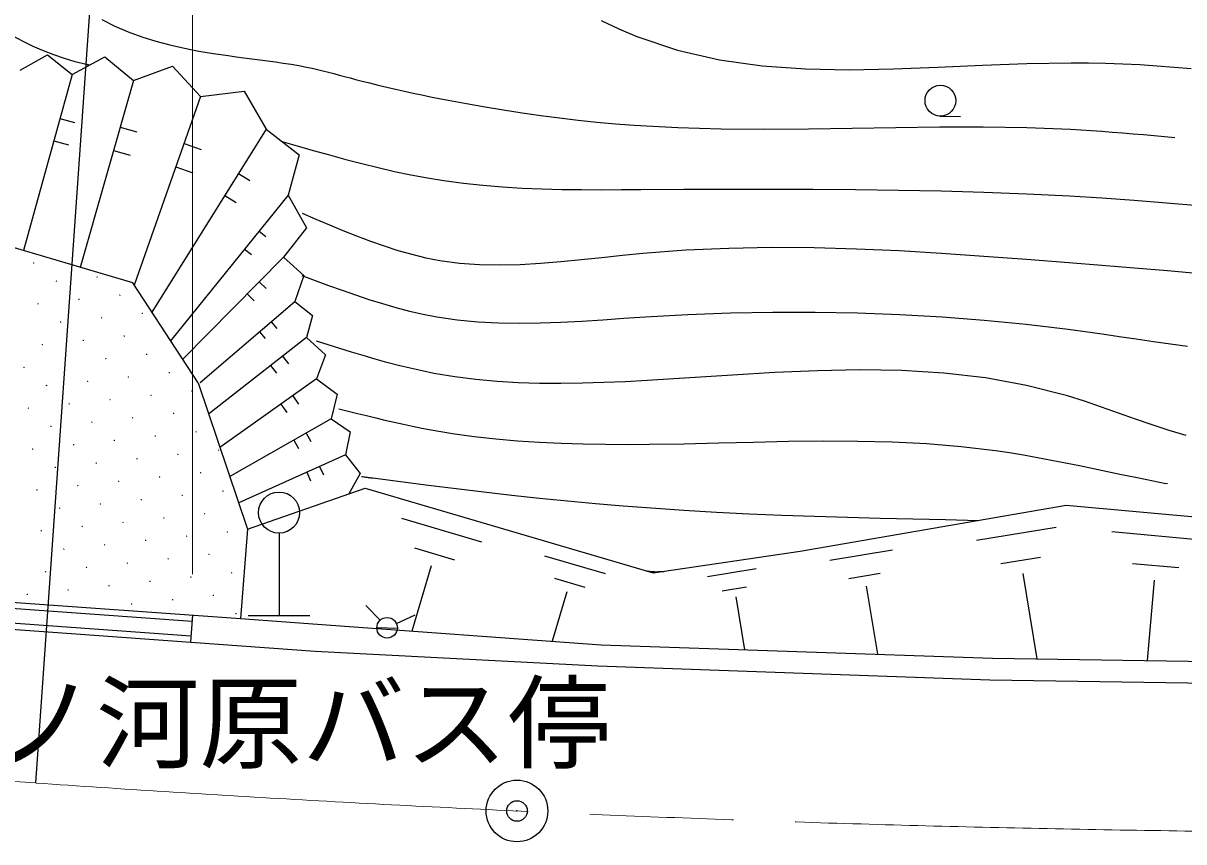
# Model space of a CAD drawing. Units: millimetres, scale not verified. Extents: x 40000 to 680000, y 20000 to 380000.
# Drawn here: x 157484 to 185719, y 280566 to 300477 of the extents above; entities that cross this region are included whole.
import ezdxf
from ezdxf.enums import TextEntityAlignment as Align

# ---------------------------------------------------------------- set-up
doc = ezdxf.new("R2010")
doc.units = ezdxf.units.MM
doc.header["$LTSCALE"] = 1000
doc.header["$PDMODE"] = 32
doc.header["$PDSIZE"] = 500
doc.linetypes.add('CHAIN', pattern=[18.5, 12, -1.5, 3.5, -1.5])
for name, color, linetype, lineweight in [('M-BGD', 7, 'Continuous', 25), ('M-BMK', 2, 'CHAIN', 13), ('M-BMK-SRVR', 3, 'Continuous', 25), ('M-STR-HTXT', 7, 'Continuous', 13)]:
    doc.layers.add(name, color=color, linetype=linetype, lineweight=lineweight)
doc.styles.add('ＭＳ ゴシック', font='')
doc.styles.get('ＭＳ ゴシック').set_extended_font_data('MS Gothic')

msp = doc.modelspace()

# ---------------------------------------------------------------- linework, layer by layer
at = {"layer": 'M-BGD'}
for p, q in [((157792, 281996), (159882, 311923)), ((157410, 299339), (158076, 299706)), ((158076, 299706), (158671, 299233)), ((158671, 299233), (159470, 299659)), ((159470, 299659), (160170, 299085)), ((160170, 299085), (161115, 299433)), ((161115, 299433), (161799, 298695)), ((158671, 299233), (157488, 294950)), ((160170, 299085), (158870, 294539)), ((161799, 298695), (162860, 298827)), ((162860, 298827), (163391, 297898)), ((161799, 298695), (160184, 294107)), ((179787, 298219), (180287, 298204)), ((158374, 298157), (158732, 298058)), ((159846, 297950), (160248, 297835)), ((163391, 297898), (160615, 293447)), ((163391, 297898), (164194, 297276)), ((158225, 297619), (158583, 297520)), ((159683, 297383), (160086, 297268)), ((161397, 297554), (161814, 297407)), ((164194, 297276), (163929, 296296)), ((161196, 296983), (161613, 296836)), ((162721, 296824), (162998, 296651)), ((163929, 296296), (161067, 292755)), ((162386, 296286), (162662, 296114)), ((163929, 296296), (164376, 295501)), ((160151, 294158), (155394, 295573)), ((163222, 295421), (163389, 295286)), ((164376, 295501), (163814, 294783)), ((163814, 294783), (161363, 292300)), ((162868, 294983), (163036, 294848)), ((163814, 294783), (164312, 294337)), ((157742, 294644), (157732, 294644)), ((157738, 294649), (157737, 294639)), ((159287, 294303), (159277, 294304)), ((159282, 294309), (159281, 294299)), ((164312, 294337), (164092, 293706)), ((158292, 294199), (158282, 294199)), ((158287, 294204), (158287, 294194)), ((161738, 291726), (160151, 294158)), ((163228, 294188), (163398, 294021)), ((157847, 293649), (157837, 293650)), ((157842, 293654), (157842, 293644)), ((158842, 293754), (158832, 293754)), ((158837, 293759), (158837, 293749)), ((159836, 293858), (159826, 293859)), ((159831, 293864), (159831, 293854)), ((161793, 291741), (164092, 293706)), ((162934, 293891), (163104, 293724)), ((164092, 293706), (164525, 293365)), ((160386, 293414), (160376, 293414)), ((160381, 293419), (160381, 293409)), ((164525, 293365), (164376, 292835)), ((158397, 293204), (158387, 293205)), ((158392, 293209), (158392, 293199)), ((159391, 293309), (159381, 293309)), ((159386, 293314), (159386, 293304)), ((163517, 293214), (163655, 293054)), ((159941, 292864), (159931, 292864)), ((159936, 292869), (159936, 292859)), ((164376, 292835), (161995, 290969)), ((163230, 292969), (163367, 292808)), ((164376, 292835), (164835, 292414)), ((157952, 292655), (157942, 292655)), ((157947, 292660), (157947, 292650)), ((158946, 292759), (158936, 292760)), ((158941, 292764), (158941, 292754)), ((159496, 292314), (159486, 292315)), ((159491, 292320), (159491, 292310)), ((160490, 292419), (160480, 292419)), ((160485, 292424), (160485, 292414)), ((163794, 292379), (163940, 292193)), ((164835, 292414), (164622, 291828)), ((157507, 292105), (157497, 292105)), ((157502, 292110), (157502, 292100)), ((158501, 292210), (158491, 292210)), ((158497, 292215), (158496, 292205)), ((161040, 291974), (161030, 291974)), ((161035, 291979), (161035, 291969)), ((163503, 292151), (163648, 291965)), ((158052, 291665), (158051, 291655)), ((159051, 291765), (159041, 291765)), ((159046, 291770), (159046, 291760)), ((160045, 291869), (160035, 291870)), ((160041, 291875), (160040, 291865)), ((161738, 291726), (162944, 288168)), ((164622, 291828), (162270, 290155)), ((164622, 291828), (165122, 291457)), ((158056, 291660), (158046, 291661)), ((160595, 291425), (160585, 291425)), ((160590, 291430), (160590, 291420)), ((161590, 291529), (161580, 291529)), ((161585, 291534), (161584, 291524)), ((164041, 291415), (164185, 291211)), ((165122, 291457), (164972, 290852)), ((157611, 291111), (157601, 291111)), ((157607, 291116), (157606, 291106)), ((158606, 291215), (158596, 291216)), ((158601, 291220), (158601, 291210)), ((159600, 291320), (159590, 291320)), ((159596, 291325), (159595, 291315)), ((163750, 291208), (163895, 291005)), ((160150, 290875), (160140, 290875)), ((160145, 290880), (160145, 290870)), ((161145, 290980), (161135, 290980)), ((161140, 290985), (161139, 290975)), ((164972, 290852), (162508, 289452)), ((164972, 290852), (165439, 290534)), ((158161, 290666), (158151, 290666)), ((158156, 290671), (158156, 290661)), ((159156, 290770), (159146, 290771)), ((159151, 290775), (159150, 290765)), ((161694, 290535), (161684, 290535)), ((161689, 290540), (161689, 290530)), ((159705, 290325), (159695, 290326)), ((159700, 290331), (159700, 290321)), ((160700, 290430), (160690, 290430)), ((160695, 290435), (160694, 290425)), ((164064, 290337), (164180, 290134)), ((164367, 290509), (164482, 290306)), ((165439, 290534), (165325, 289980)), ((157716, 290116), (157706, 290116)), ((157711, 290121), (157711, 290111)), ((158711, 290221), (158701, 290221)), ((158706, 290226), (158705, 290216)), ((161249, 289985), (161239, 289985)), ((161244, 289990), (161244, 289980)), ((162244, 290090), (162234, 290090)), ((162239, 290095), (162239, 290085)), ((165325, 289980), (162726, 288811)), ((165325, 289980), (165685, 289521)), ((159260, 289776), (159250, 289776)), ((159255, 289781), (159255, 289771)), ((160255, 289880), (160245, 289881)), ((160250, 289886), (160250, 289876)), ((164696, 289697), (164790, 289489)), ((158266, 289671), (158256, 289671)), ((158261, 289676), (158260, 289666)), ((160804, 289436), (160794, 289436)), ((160799, 289441), (160799, 289431)), ((161799, 289540), (161789, 289540)), ((161794, 289545), (161794, 289535)), ((164381, 289556), (164475, 289348)), ((165685, 289521), (165399, 289012)), ((157816, 289127), (157816, 289117)), ((158815, 289226), (158805, 289227)), ((158810, 289231), (158810, 289221)), ((159810, 289331), (159800, 289331)), ((159805, 289336), (159805, 289326)), ((162944, 288168), (165806, 289165)), ((165806, 289165), (172811, 287104)), ((157821, 289122), (157811, 289122)), ((160359, 288886), (160349, 288886)), ((160354, 288891), (160354, 288881)), ((161354, 288991), (161344, 288991)), ((161349, 288996), (161349, 288986)), ((162348, 289095), (162338, 289095)), ((162343, 289100), (162343, 289090)), ((158370, 288677), (158360, 288677)), ((158365, 288682), (158365, 288672)), ((159365, 288781), (159355, 288782)), ((159360, 288786), (159360, 288776)), ((176387, 287632), (182860, 288756)), ((182860, 288756), (191341, 287987)), ((159914, 288336), (159904, 288337)), ((159910, 288342), (159909, 288332)), ((160909, 288441), (160899, 288441)), ((160904, 288446), (160904, 288436)), ((161903, 288546), (161893, 288546)), ((161899, 288551), (161898, 288541)), ((166688, 288435), (168634, 287862)), ((134685, 288030), (162769, 285994)), ((157925, 288127), (157915, 288127)), ((157920, 288132), (157920, 288122)), ((158920, 288232), (158910, 288232)), ((158915, 288237), (158915, 288227)), ((161458, 287996), (161448, 287996)), ((161454, 288001), (161453, 287991)), ((162453, 288101), (162443, 288101)), ((162448, 288106), (162448, 288096)), ((162944, 288168), (162769, 285994)), ((163708, 288074), (163708, 286074)), ((180676, 287900), (182613, 288218)), ((183968, 288110), (186232, 287905)), ((134668, 287881), (161591, 285929)), ((159469, 287787), (159459, 287787)), ((159465, 287792), (159464, 287782)), ((160464, 287891), (160454, 287892)), ((160459, 287897), (160459, 287887)), ((167004, 287713), (167977, 287427)), ((134618, 287514), (161563, 285574)), ((158475, 287682), (158465, 287682)), ((158470, 287687), (158470, 287677)), ((161013, 287446), (161003, 287447)), ((161009, 287452), (161008, 287442)), ((162008, 287551), (161998, 287551)), ((162003, 287556), (162003, 287546)), ((170166, 287525), (171643, 287090)), ((172811, 287104), (176387, 287632)), ((177105, 287418), (178632, 287669)), ((181267, 287334), (182235, 287493)), ((134608, 287364), (164589, 285205)), ((159025, 287237), (159015, 287237)), ((159020, 287242), (159019, 287232)), ((160019, 287342), (160009, 287342)), ((160014, 287347), (160014, 287337)), ((167406, 287281), (166938, 285691)), ((174128, 287016), (175314, 287211)), ((184468, 287338), (185601, 287236)), ((158030, 287133), (158020, 287133)), ((158025, 287138), (158025, 287128)), ((160569, 286897), (160559, 286897)), ((160564, 286902), (160563, 286892)), ((161563, 287002), (161553, 287002)), ((161558, 287007), (161558, 286997)), ((162558, 287106), (162548, 287106)), ((162553, 287111), (162552, 287101)), ((170406, 286977), (171145, 286760)), ((177570, 286972), (178334, 287097)), ((181804, 287090), (182145, 285015)), ((185002, 286927), (184825, 284977)), ((157585, 286583), (157575, 286583)), ((157580, 286588), (157580, 286578)), ((158580, 286688), (158570, 286688)), ((158575, 286693), (158574, 286683)), ((159574, 286792), (159564, 286793)), ((159569, 286797), (159569, 286787)), ((170711, 286649), (170356, 285442)), ((174489, 286670), (175082, 286767)), ((177994, 286780), (178266, 285126)), ((160124, 286347), (160114, 286348)), ((160119, 286352), (160118, 286342)), ((161118, 286452), (161108, 286452)), ((161113, 286457), (161113, 286447)), ((162113, 286557), (162103, 286557)), ((162108, 286562), (162108, 286552)), ((165822, 286316), (166165, 285953)), ((174818, 286521), (175029, 285237)), ((161603, 286078), (161551, 285427)), ((162662, 286112), (162652, 286112)), ((162657, 286117), (162657, 286107)), ((162958, 286074), (164458, 286074)), ((166563, 285876), (167016, 286086)), ((162769, 285994), (164641, 285857)), ((164641, 285857), (171542, 285356)), ((166086, 285778), (166586, 285763)), ((164589, 285205), (171467, 284844)), ((171542, 285356), (181062, 285030)), ((181062, 285030), (187005, 284946)), ((171467, 284844), (181003, 284507)), ((181003, 284507), (187009, 284418))]:
    msp.add_line(p, q, dxfattribs=at)
for points in [[(159400, 300565), (159711, 300408), (160034, 300269), (160367, 300147), (160707, 300042), (161053, 299950), (161404, 299870), (161758, 299801), (162114, 299741), (162469, 299689), (162662, 299663), (162855, 299638), (163048, 299613), (163240, 299588), (163431, 299563), (163622, 299537), (163812, 299509), (164001, 299478), (164190, 299445), (164379, 299408), (164512, 299380), (164644, 299349), (164776, 299318), (164908, 299285), (165040, 299251), (165172, 299217), (165304, 299182), (165436, 299147), (165568, 299112), (165700, 299078), (165911, 299024), (166122, 298972), (166333, 298921), (166544, 298873), (166756, 298825), (166968, 298779), (167181, 298734), (167393, 298690), (167606, 298648), (167819, 298606), (168269, 298522), (168719, 298442), (169170, 298367), (169623, 298297), (170076, 298233), (170529, 298173), (170984, 298120), (171438, 298072), (171894, 298030), (172349, 297995), (173408, 297937), (174468, 297907), (175529, 297899), (176591, 297907), (177653, 297923), (178715, 297941), (179777, 297954), (180838, 297955), (181899, 297938), (182959, 297896), (183213, 297882), (183468, 297866), (183722, 297848), (183976, 297830), (184231, 297810), (184485, 297789), (184739, 297767), (184994, 297745), (185248, 297723), (185502, 297700)], [(171546, 300544), (171978, 300341), (172413, 300155), (173405, 299821), (174421, 299588), (175458, 299442), (176512, 299367), (177579, 299346), (178655, 299365), (179737, 299407), (180820, 299457), (181901, 299499), (182976, 299517), (183397, 299514), (183816, 299506), (184234, 299491), (184651, 299470), (185067, 299444), (185482, 299411), (185896, 299373)], [(159092, 299457), (159084, 299459), (159076, 299461), (159068, 299462), (159060, 299464), (159052, 299466), (159044, 299467), (159036, 299469), (159028, 299471), (159021, 299473), (159013, 299474), (158749, 299539), (158489, 299616), (158233, 299705), (157980, 299805), (157730, 299914), (157484, 300032), (157240, 300158)], [(163752, 297610), (164146, 297496), (164540, 297384), (164935, 297273), (165330, 297166), (165725, 297062), (166122, 296965), (166519, 296873), (166917, 296789), (167317, 296714), (167718, 296649), (168192, 296585), (168668, 296534), (169145, 296496), (169624, 296468), (170104, 296448), (170585, 296436), (171066, 296430), (171548, 296428), (172031, 296430), (172513, 296432), (173559, 296438), (174605, 296442), (175649, 296443), (176692, 296440), (177734, 296433), (178776, 296418), (179817, 296397), (180858, 296366), (181899, 296326), (182941, 296275), (183727, 296229), (184513, 296175), (185299, 296112), (186084, 296042)], [(164270, 295857), (164601, 295714), (164932, 295572), (165263, 295434), (165596, 295302), (165929, 295176), (166263, 295058), (166599, 294951), (166937, 294856), (167277, 294774), (167619, 294709), (168100, 294644), (168587, 294609), (169077, 294599), (169570, 294610), (170065, 294638), (170563, 294678), (171062, 294727), (171562, 294781), (172062, 294834), (172562, 294884), (173607, 294962), (174649, 295009), (175688, 295027), (176725, 295020), (177760, 294991), (178793, 294945), (179826, 294884), (180858, 294813), (181890, 294736), (182923, 294655), (183723, 294592), (184522, 294528), (185322, 294461), (186121, 294390)], [(164265, 294344), (164590, 294222), (164915, 294101), (165241, 293983), (165567, 293868), (165894, 293759), (166222, 293656), (166552, 293561), (166882, 293475), (167214, 293399), (167548, 293334), (168043, 293262), (168543, 293214), (169045, 293188), (169550, 293180), (170057, 293187), (170567, 293206), (171077, 293233), (171589, 293266), (172100, 293301), (172612, 293335), (173651, 293392), (174687, 293430), (175722, 293451), (176754, 293452), (177784, 293434), (178812, 293395), (179838, 293337), (180863, 293257), (181885, 293157), (182906, 293034), (183321, 292978), (183735, 292920), (184150, 292859), (184564, 292798), (184979, 292738), (185394, 292679), (185809, 292623)], [(185779, 290452), (185365, 290572), (184953, 290705), (184541, 290848), (184129, 290994), (183716, 291141), (183303, 291282), (182888, 291413), (181896, 291668), (180893, 291849), (179881, 291965), (178862, 292026), (177836, 292042), (176806, 292023), (175772, 291977), (174736, 291916), (173698, 291849), (172661, 291785), (172136, 291757), (171612, 291734), (171088, 291718), (170566, 291711), (170046, 291715), (169527, 291731), (169011, 291762), (168497, 291810), (167985, 291875), (167477, 291960), (167189, 292018), (166901, 292083), (166614, 292153), (166328, 292228), (166043, 292308), (165758, 292391), (165473, 292477), (165189, 292565), (164905, 292654), (164622, 292744)], [(165166, 291099), (165389, 291042), (165613, 290986), (165836, 290931), (166060, 290877), (166283, 290823), (166507, 290772), (166732, 290722), (166956, 290674), (167181, 290629), (167407, 290586), (167930, 290498), (168455, 290426), (168983, 290366), (169512, 290320), (170043, 290284), (170575, 290259), (171108, 290243), (171642, 290234), (172176, 290232), (172711, 290236), (173559, 290249), (174406, 290269), (175253, 290289), (176099, 290307), (176944, 290316), (177787, 290313), (178628, 290293), (179467, 290251), (180303, 290183), (181136, 290083), (181479, 290032), (181821, 289976), (182162, 289916), (182503, 289852), (182844, 289784), (183185, 289715), (183525, 289644), (183865, 289573), (184206, 289502), (184546, 289432), (184624, 289416), (184701, 289401), (184779, 289385), (184857, 289370), (184934, 289354), (185012, 289339), (185089, 289323), (185167, 289308), (185245, 289293), (185322, 289277)], [(165711, 289452), (165739, 289448), (165767, 289444), (165795, 289441), (165823, 289437), (165851, 289433), (165879, 289430), (165907, 289426), (165935, 289422), (165963, 289418), (165991, 289415), (166666, 289326), (167342, 289240), (168018, 289157), (168694, 289077), (169371, 289001), (170048, 288928), (170726, 288860), (171404, 288797), (172082, 288739), (172761, 288687), (173555, 288633), (174351, 288587), (175146, 288547), (175942, 288513), (176738, 288484), (177535, 288460), (178332, 288438), (179128, 288419), (179925, 288402), (180722, 288385)], [(172638, 287156), (172655, 287153), (172672, 287151), (172689, 287149), (172706, 287147), (172723, 287145), (172741, 287143), (172758, 287142), (172775, 287140), (172792, 287139), (172810, 287138), (172835, 287137), (172861, 287136), (172887, 287136), (172913, 287136), (172939, 287137), (172965, 287137), (172991, 287139), (173017, 287140), (173043, 287141), (173069, 287143)]]:
    msp.add_lwpolyline(points, dxfattribs=at)
for centre, radius in [((179798, 298594), 375), ((163708, 288574), 500), ((166336, 285771), 250)]:
    msp.add_circle(centre, radius, dxfattribs=at)
at = {"layer": 'M-BMK'}
msp.add_line((157792, 281996), (122451, 284464), dxfattribs=at)
for centre, start, end in [((192622, 780781), 266.00558, 268.89608), ((192621, 780781), 268.89621, 271.78671)]:
    msp.add_arc(centre, 500000, start, end, dxfattribs=at)
at = {"layer": 'M-BMK-SRVR'}
msp.add_circle((169496, 281316), 750, dxfattribs=at)
msp.add_point((169496, 281316), dxfattribs=at)
at = {"layer": 'M-STR-HTXT'}
msp.add_line((161603, 287078), (161603, 317394), dxfattribs=at)

# ---------------------------------------------------------------- texts
at = {"layer": 'M-BGD', "style": 'ＭＳ ゴシック'}
msp.add_text('江ノ河原バス停', height=1833, dxfattribs=at).set_placement((163019, 283461), align=Align.MIDDLE_CENTER)

doc.saveas('drawing.dxf')
